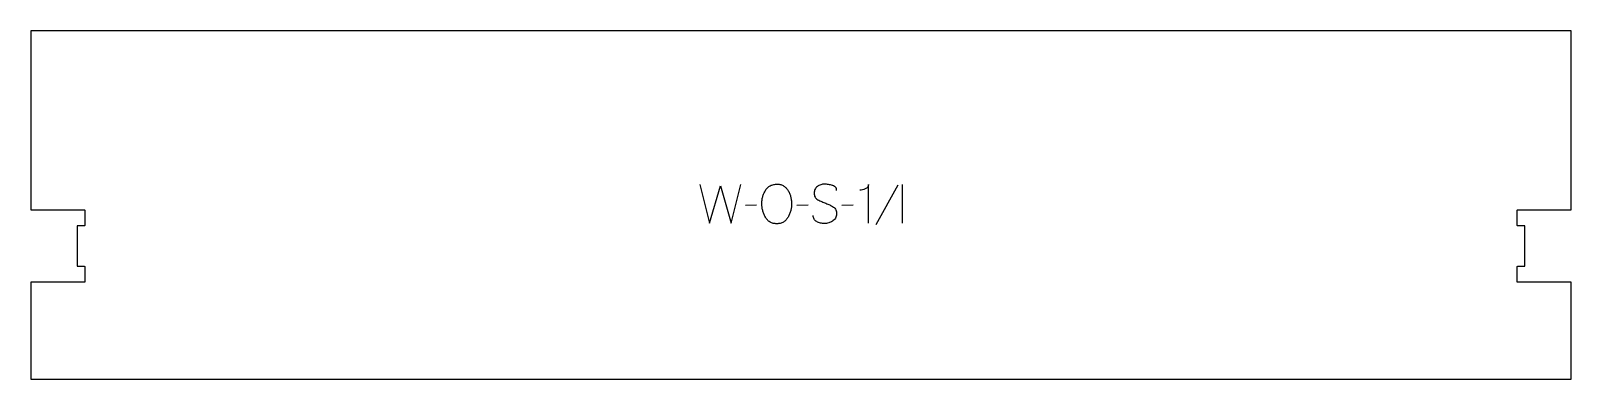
# Model space of a CAD drawing. Extents: x 0 to 1200, y 0 to 271.
import ezdxf

# ---------------------------------------------------------------- set-up
doc = ezdxf.new("R2010")
doc.units = 0
doc.layers.add('1_ANYTOOL_1MMDEEP_LABELS_S', color=2, linetype='CONTINUOUS')
doc.layers.add('4_ANYTOOL_CUTTHROUGH_OUTSI', color=5, linetype='CONTINUOUS')

msp = doc.modelspace()

# ---------------------------------------------------------------- linework, layer by layer
at = {"layer": '1_ANYTOOL_1MMDEEP_LABELS_S'}
for p, q in [((675.135714, 151.163585), (657.95, 120.392156)), ((678.65, 151.635014), (678.65, 121.635014)), ((565.207143, 135.520728), (556.421429, 135.435014)), ((605.235714, 135.520728), (596.45, 135.435014)), ((640.292857, 135.520728), (631.507143, 135.435014))]:
    msp.add_line(p, q, dxfattribs=at)
msp.add_lwpolyline([(520.85, 151.635014), (528.564286, 121.635014), (537.007143, 150.735014), (545.492857, 121.635014), (552.992857, 151.635014)], dxfattribs=at)
msp.add_lwpolyline([(581.278571, 151.977871, -0.064784), (583.952527, 151.629949, -0.088904), (586.378571, 150.499299, -0.05419), (588.301136, 148.807169, -0.051179), (589.828571, 146.749299, -0.041653), (591.010771, 144.320527, -0.036749), (591.8, 141.735014, -0.024892), (592.257779, 139.115751, -0.030823), (592.421429, 136.463585, -0.034269), (592.244909, 133.891088, -0.031918), (591.730357, 131.363585, -0.031725), (590.84217, 128.754188, -0.026303), (589.657143, 126.263585, -0.058719), (588.133362, 124.101838, -0.077745), (586.094643, 122.438585, -0.077243), (583.607655, 121.459747, -0.055252), (580.935714, 121.163585, -0.054051), (578.181789, 121.462164, -0.077615), (575.616071, 122.460014, -0.078558), (573.540998, 124.147087, -0.060481), (572, 126.349299, -0.02629), (570.813339, 128.888519, -0.031299), (569.926786, 131.545728, -0.031469), (569.411747, 134.132544, -0.033416), (569.235714, 136.763585, -0.032847), (569.414392, 139.480534, -0.035049), (569.958929, 142.147514, -0.03503), (570.874902, 144.724553, -0.032231), (572.128571, 147.156442, -0.062518), (573.75046, 149.223536, -0.074052), (575.8625, 150.772514, -0.072322), (578.489353, 151.703405, -0.049083)], format="xyb", close=True, dxfattribs=at)
for points in [[(627.478571, 147.049299, 0.071867), (627.285458, 148.385906, 0.100684), (626.658929, 149.567156, 0.047558), (626.184375, 150.043607, 0.038563), (625.634375, 150.432335, 0.037928), (624.937187, 150.779803, 0.026634), (624.2, 151.035014, 0.028461), (621.176667, 151.720996, 0.041577), (618.092857, 151.977871, 0.036938), (616.590497, 151.866731, 0.041531), (615.125, 151.522514, 0.041583), (613.747623, 150.945305, 0.038125), (612.478571, 150.156442, 0.057611), (611.408419, 149.164538, 0.065808), (610.614286, 147.943942, 0.06469), (610.13679, 146.484387, 0.046778), (609.992857, 144.949299, 0.052235), (610.155213, 143.399457, 0.075448), (610.7, 141.949299, 0.076671), (611.616092, 140.776247, 0.061023), (612.821429, 139.892156, 0.021951), (615.850283, 138.364811, 0.018213), (618.992857, 137.085014, -0.02405), (622.094342, 135.779551, -0.02981), (625.035714, 134.149299, -0.068439), (626.177016, 133.183369, -0.079282), (626.985714, 131.931442, -0.076308), (627.410714, 130.35276, -0.047772), (627.435714, 128.706442, -0.046243), (627.14248, 127.025483, -0.06359), (626.492857, 125.454656, -0.064671), (625.520033, 124.170467, -0.057073), (624.264286, 123.156442, -0.067522), (621.295977, 121.793532, -0.070793), (618.071429, 121.292156, -0.064027), (614.932413, 121.654672, -0.070447), (612.007143, 122.835014, -0.054374), (610.848726, 123.684646, -0.074742), (609.95, 124.795728, -0.075199), (609.426993, 126.102106, -0.057737), (609.264286, 127.506442)], [(652.421429, 121.635014), (652.421429, 151.677871, -0.057478), (652.157405, 150.584903, -0.075801), (651.617857, 149.604656, -0.075474), (650.802405, 148.820782, -0.055107), (649.807143, 148.270728, -0.039607), (647.664902, 147.571216, -0.05918), (645.435714, 147.306442)]]:
    msp.add_lwpolyline(points, format="xyb", dxfattribs=at)
at = {"layer": '4_ANYTOOL_CUTTHROUGH_OUTSI'}
msp.add_lwpolyline([(1199.5, 75.5), (1157.75, 75.5, -0.414214), (1157.5, 75.75), (1157.5, 87.75, -0.414214), (1157.75, 88), (1163.5, 88), (1163.5, 119.499667), (1157.75, 119.499667, -0.414214), (1157.5, 119.749667), (1157.5, 131.749667, -0.414214), (1157.75, 131.999667), (1199.499762, 131.999617), (1199.499993, 271.499983), (0.000007, 271.499983), (0.000238, 131.999617), (41.75, 131.999667, -0.414214), (42, 131.749667), (42, 119.749667, -0.414214), (41.75, 119.499667), (36, 119.499667), (36, 88), (41.75, 88, -0.414214), (42, 87.75), (42, 75.75, -0.414214), (41.75, 75.5), (0, 75.5), (0, 0), (1199.5, 0)], format="xyb", close=True, dxfattribs=at)

doc.saveas('drawing.dxf')
